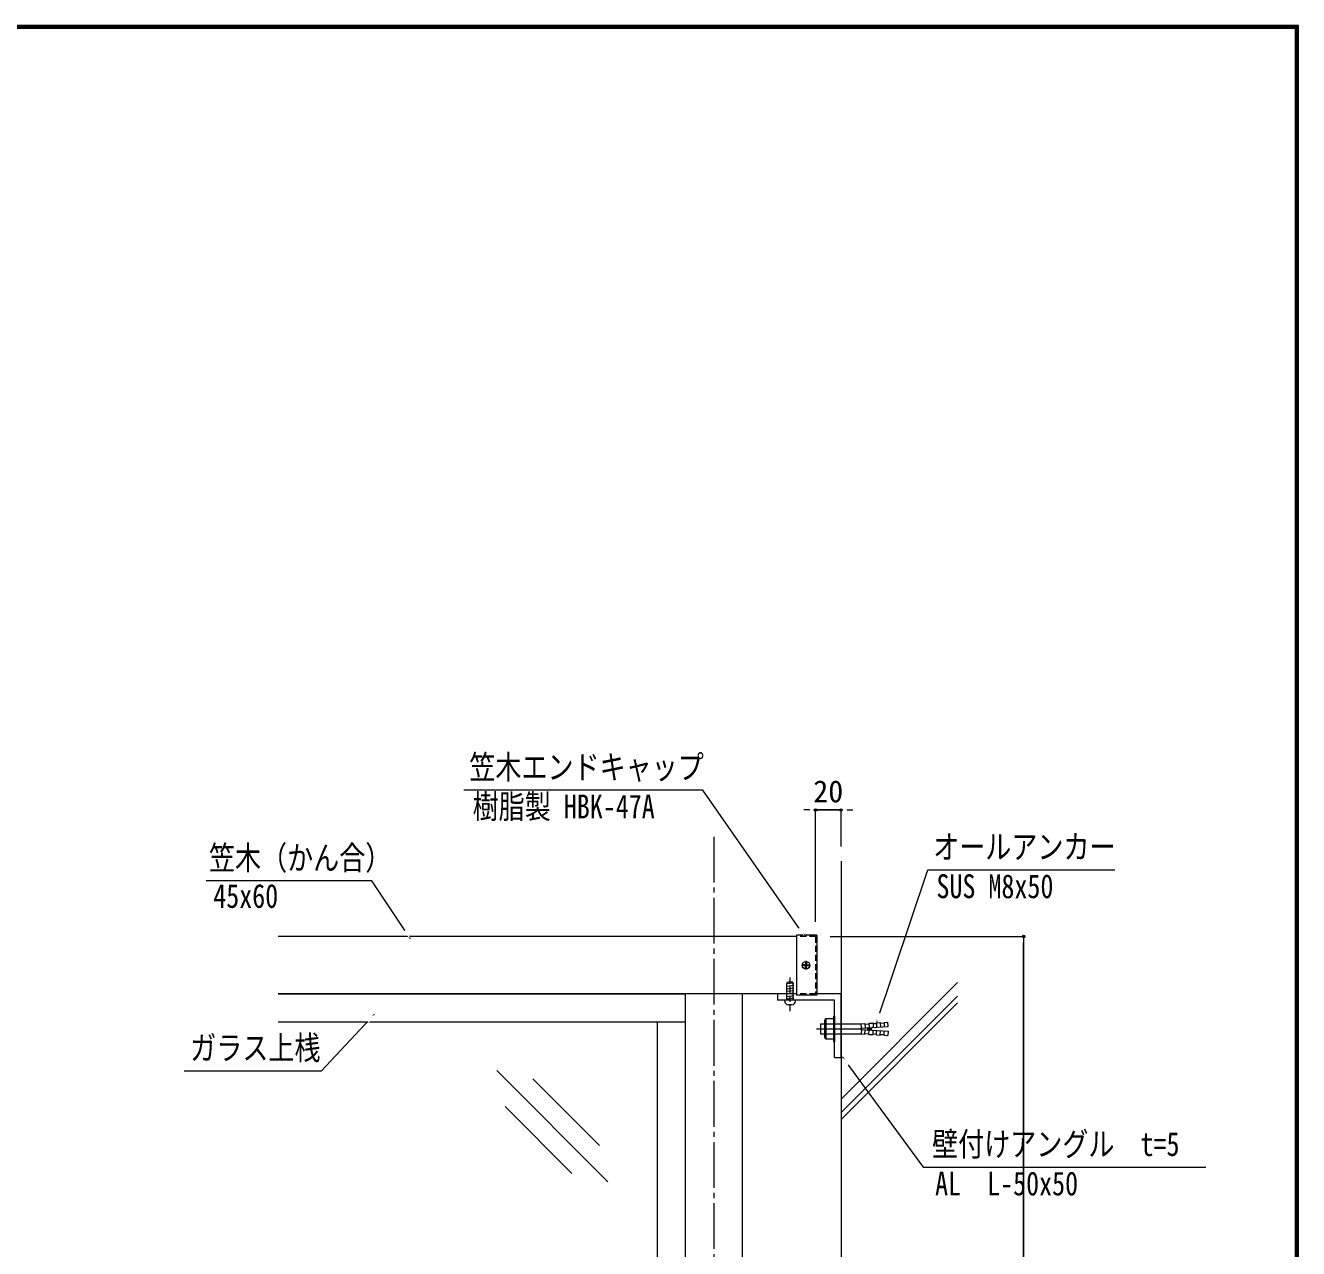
# Model space of a CAD drawing. Units: millimetres at full size; details may follow other scales. Extents: x -3501 to 3497, y -1129 to 1133.
# Drawn here: x -1299 to -299, y 172 to 1133 of the extents above; entities that cross this region are included whole.
import ezdxf
from ezdxf.enums import TextEntityAlignment as Align

# ---------------------------------------------------------------- set-up
doc = ezdxf.new("R2010")
doc.units = ezdxf.units.MM
doc.header["$LTSCALE"] = 4
doc.header["$PDMODE"] = 32
doc.header["$PDSIZE"] = 2
doc.linetypes.add('CHAIN2', pattern=[12, 9, -1, 1, -1])
doc.linetypes.add('DASHED1', pattern=[1.8, 1.2, -0.6])
for name, color, linetype, lineweight in [('0-0_0', 7, 'Continuous', 18), ('0-1_1手摺寸法', 3, 'Continuous', 18), ('0-4_2躯体線', 4, 'Continuous', 9), ('0-5_3中心線', 2, 'CHAIN2', 18), ('0-7_42ｱﾙﾐ部品', 6, 'Continuous', 18), ('0-8_51破線ｱﾙﾐ', 3, 'DASHED1', 18), ('0-9_6ﾊｯﾁﾝｸﾞ', 4, 'Continuous', 9), ('0-F_WAKU', 7, 'Continuous', 18)]:
    doc.layers.add(name, color=color, linetype=linetype, lineweight=lineweight)
doc.styles.add('ＭＳ ゴシック', font='')
doc.styles.get('ＭＳ ゴシック').set_extended_font_data('MS Gothic')

msp = doc.modelspace()

# ---------------------------------------------------------------- linework, layer by layer
at = {"layer": '0-0_0'}
for p, q in [((-693.243, 417.108), (-1100.743, 417.108)), ((-677.243, 418.108), (-693.243, 418.108)), ((-693.243, 418.108), (-693.243, 371.108)), ((-677.243, 418.108), (-677.243, 371.108)), ((-693.243, 372.108), (-1100.743, 372.108)), ((-780.743, 372.108), (-780.743, 99.581)), ((-735.743, 99.581), (-735.743, 372.108)), ((-677.243, 371.108), (-693.243, 371.108))]:
    msp.add_line(p, q, dxfattribs=at)
at = {"layer": '0-0_0', "linetype": 'DASHED1'}
for p, q in [((-678.243, 417.108), (-693.243, 417.108)), ((-678.243, 417.108), (-678.243, 372.108)), ((-678.243, 372.108), (-693.243, 372.108))]:
    msp.add_line(p, q, dxfattribs=at)
at = {"layer": '0-0_0'}
for points in [[(-686.806, 417.108), (-766.797, 532.167), (-954.696, 532.167)], [(-996.664, 415.192), (-1026.972, 460.814), (-1157.15, 460.814)], [(-630.432, 349.329), (-590.109, 469.494), (-442.938, 469.494)], [(-1024.93, 356.108), (-1066.966, 311.353), (-1174.664, 311.353)], [(-657.352, 322.518), (-593.697, 235.862), (-371.453, 235.862)]]:
    msp.add_lwpolyline(points, dxfattribs=at)
at = {"layer": '0-1_1手摺寸法'}
for p, q in [((-682.843, 516.616), (-687.443, 516.616)), ((-678.243, 428.608), (-678.243, 516.616)), ((-678.243, 516.616), (-658.243, 516.616)), ((-658.243, 516.616), (-678.243, 516.616)), ((-658.243, 487.839), (-658.243, 516.616)), ((-653.643, 516.616), (-649.043, 516.616)), ((-666.743, 417.108), (-514.689, 417.108)), ((-514.689, 417.108), (-514.689, -682.892)), ((-514.689, -678.292), (-514.689, 412.508))]:
    msp.add_line(p, q, dxfattribs=at)
for p in [(-678.243, 516.616), (-658.243, 516.616), (-514.689, 417.108)]:
    msp.add_point(p, dxfattribs=at)
at = {"layer": '0-4_2躯体線'}
for p, q in [((-658.243, 476.339), (-658.243, -791.43)), ((-658.243, 289.312), (-566.654, 380.9)), ((-658.243, 278.703), (-566.654, 370.292)), ((-658.243, 273.409), (-566.654, 364.998))]:
    msp.add_line(p, q, dxfattribs=at)
at = {"layer": '0-5_3中心線'}
for p, q in [((-758.243, 495.608), (-758.243, -792.622)), ((-677.626, 344.608), (-630.828, 344.608))]:
    msp.add_line(p, q, dxfattribs=at)
at = {"layer": '0-7_42ｱﾙﾐ部品'}
for p, q in [((-1100.743, 372.108), (-780.743, 372.108)), ((-693.243, 372.108), (-708.243, 372.108)), ((-708.243, 372.108), (-708.243, 367.108)), ((-658.243, 372.108), (-677.243, 372.108)), ((-658.243, 322.108), (-658.243, 372.108)), ((-663.243, 367.108), (-708.243, 367.108)), ((-663.243, 322.108), (-663.243, 367.108)), ((-671.228, 350.608), (-671.228, 338.608)), ((-670.228, 352.608), (-670.228, 336.608)), ((-670.228, 352.608), (-664.228, 352.608)), ((-664.228, 354.608), (-664.228, 334.608)), ((-664.228, 354.608), (-663.243, 354.608)), ((-663.243, 354.608), (-663.243, 334.608)), ((-1100.743, 350.108), (-780.743, 350.108)), ((-802.743, 350.108), (-802.743, 99.581)), ((-674.425, 348.608), (-671.228, 348.608)), ((-674.425, 348.608), (-674.425, 340.608)), ((-674.425, 340.608), (-671.228, 340.608)), ((-670.228, 348.608), (-664.228, 348.608)), ((-670.228, 340.608), (-664.228, 340.608)), ((-663.243, 348.588), (-642.412, 348.638)), ((-663.243, 340.608), (-642.18, 340.608)), ((-642.682, 345.108), (-621.228, 346.354)), ((-642.682, 344.108), (-642.682, 345.108)), ((-642.682, 344.108), (-621.228, 342.861)), ((-642.412, 348.638), (-639.417, 348.81)), ((-642.21, 345.144), (-642.412, 348.638)), ((-642.21, 344.072), (-642.412, 340.577)), ((-642.412, 340.577), (-639.417, 340.404)), ((-639.417, 348.81), (-639.216, 345.33)), ((-639.417, 340.404), (-639.216, 343.885)), ((-639.388, 348.311), (-636.393, 348.484)), ((-639.388, 340.904), (-636.393, 340.731)), ((-639.054, 348.33), (-636.393, 348.484)), ((-639.054, 340.884), (-636.393, 340.731)), ((-636.422, 348.983), (-633.427, 349.156)), ((-636.422, 348.983), (-636.221, 345.503)), ((-636.422, 340.232), (-636.221, 343.712)), ((-636.088, 349.002), (-633.093, 349.175)), ((-633.093, 349.175), (-632.892, 345.693)), ((-633.093, 340.04), (-632.892, 343.522)), ((-633.064, 348.676), (-630.403, 348.83)), ((-633.064, 348.676), (-630.487, 348.825)), ((-633.064, 340.539), (-630.403, 340.385)), ((-633.064, 340.539), (-630.487, 340.39)), ((-630.432, 349.329), (-627.437, 349.502)), ((-630.432, 349.329), (-630.231, 345.848)), ((-630.432, 339.886), (-630.231, 343.366)), ((-627.437, 349.502), (-627.236, 346.021)), ((-627.437, 339.714), (-627.236, 343.194)), ((-627.408, 349.002), (-624.413, 349.175)), ((-624.442, 349.674), (-621.43, 349.848)), ((-624.442, 349.674), (-624.241, 346.194)), ((-624.442, 339.541), (-624.241, 343.021)), ((-621.23, 346.396), (-621.43, 349.848)), ((-621.23, 342.82), (-621.43, 339.367)), ((-670.228, 336.608), (-664.228, 336.608)), ((-664.228, 334.608), (-663.243, 334.608)), ((-636.422, 340.232), (-633.427, 340.059)), ((-636.088, 340.212), (-633.093, 340.04)), ((-630.432, 339.886), (-627.437, 339.714)), ((-627.408, 340.212), (-624.413, 340.04)), ((-624.442, 339.541), (-621.43, 339.367)), ((-663.243, 322.108), (-658.243, 322.108))]:
    msp.add_line(p, q, dxfattribs=at)
for centre, radius, start, end in [((-668.728, 350.608), 2.5, 126.87, 233.13), ((-662.728, 344.608), 8.5, 151.928, 208.072), ((-668.728, 338.608), 2.5, 126.87, 233.13)]:
    msp.add_arc(centre, radius, start, end, dxfattribs=at)
at = {"layer": '0-8_51破線ｱﾙﾐ'}
msp.add_line((-698.243, 358.546), (-698.243, 385.909), dxfattribs=at)
at = {"layer": '0-9_6ﾊｯﾁﾝｸﾞ'}
for p, q in [((-682.443, 394.608), (-689.043, 394.608)), ((-686.618, 394.982), (-688.147, 394.982)), ((-688.147, 394.232), (-688.147, 394.982)), ((-686.618, 394.232), (-688.147, 394.232)), ((-686.118, 397.012), (-686.118, 395.482)), ((-686.118, 397.012), (-685.368, 397.012)), ((-686.118, 392.204), (-686.118, 393.732)), ((-686.118, 392.204), (-685.368, 392.204)), ((-685.743, 391.308), (-685.743, 397.908)), ((-685.368, 397.012), (-685.368, 395.482)), ((-685.368, 392.204), (-685.368, 393.732)), ((-684.868, 394.982), (-683.339, 394.982)), ((-684.868, 394.232), (-683.339, 394.232)), ((-683.339, 394.232), (-683.339, 394.982)), ((-695.386, 380.576), (-701.1, 379.906)), ((-695.386, 380.576), (-701.1, 379.906)), ((-700.743, 379.964), (-700.151, 381.393)), ((-696.334, 381.393), (-700.151, 381.393)), ((-695.743, 379.964), (-696.334, 381.393)), ((-695.386, 378.562), (-701.1, 377.892)), ((-695.386, 378.562), (-701.1, 377.892)), ((-695.386, 376.549), (-701.1, 375.878)), ((-695.386, 376.549), (-701.1, 375.878)), ((-695.386, 374.535), (-701.1, 373.865)), ((-695.386, 374.535), (-701.1, 373.865)), ((-695.386, 372.521), (-701.1, 371.851)), ((-695.386, 372.521), (-701.1, 371.851)), ((-695.386, 370.508), (-701.1, 369.837)), ((-695.386, 370.508), (-701.1, 369.837)), ((-700.743, 367.108), (-700.743, 379.964)), ((-695.743, 367.108), (-695.743, 379.964)), ((-702.528, 366.393), (-702.528, 366.822)), ((-694.243, 367.108), (-702.243, 367.108)), ((-695.386, 368.626), (-701.1, 367.956)), ((-695.386, 368.626), (-701.1, 367.956)), ((-696.814, 363.536), (-699.671, 363.536)), ((-693.957, 366.393), (-693.957, 366.822)), ((-928.861, 311.92), (-841.4, 224.459)), ((-900.43, 305.366), (-847.953, 252.89)), ((-922.307, 283.489), (-869.83, 231.012))]:
    msp.add_line(p, q, dxfattribs=at)
msp.add_circle((-685.743, 394.608), 3, dxfattribs=at)
for centre, radius, start, end in [((-686.618, 395.482), 0.5, 270, 0), ((-686.618, 393.732), 0.5, 0, 90), ((-684.868, 395.482), 0.5, 180, 270), ((-684.868, 393.732), 0.5, 90, 180), ((-702.243, 366.822), 0.286, 90, 180), ((-699.671, 366.393), 2.857, 180, 270), ((-696.814, 366.393), 2.857, 270, 0), ((-694.243, 366.822), 0.286, 0, 90)]:
    msp.add_arc(centre, radius, start, end, dxfattribs=at)
at = {"layer": '0-F_WAKU'}
for p, q in [((-298.604, 1133.2), (-3501.004, 1133.2)), ((-299.204, 1132.6), (-3500.404, 1132.6)), ((-299.804, 1132), (-3499.804, 1132)), ((-300.404, 1131.4), (-3499.204, 1131.4)), ((-301.004, 1130.8), (-3498.604, 1130.8)), ((-301.004, -1126.8), (-301.004, 1130.8)), ((-300.404, -1127.4), (-300.404, 1131.4)), ((-299.804, -1128), (-299.804, 1132)), ((-299.204, -1128.6), (-299.204, 1132.6)), ((-298.604, -1129.2), (-298.604, 1133.2))]:
    msp.add_line(p, q, dxfattribs=at)

# ---------------------------------------------------------------- texts
at = {"layer": '0-0_0', "style": 'ＭＳ ゴシック', "width": 0.8}
for s, p in [('笠木エンドキャップ', (-950.412, 535.31)), ('樹脂製 HBK-47A', (-947.809, 504.326)), ('笠木（かん合）', (-1155.077, 463.957)), ('オールアンカー', (-585.826, 472.637)), ('SUS M8x50', (-583.222, 441.652)), ('45x60', (-1151.705, 434.025)), ('ガラス上桟', (-1169.796, 314.625)), ('壁付けアングル\u3000t=5', (-586.674, 239.005)), ('AL\u3000L-50x50', (-584.298, 208.021))]:
    msp.add_text(s, height=18.77, dxfattribs=at).set_placement(p, align=Align.BOTTOM_LEFT)
at = {"layer": '0-1_1手摺寸法', "style": 'ＭＳ ゴシック'}
msp.add_text('20', height=17.27, dxfattribs=at).set_placement((-680.019, 517.435), align=Align.BOTTOM_LEFT)

# ---------------------------------------------------------------- next in the draw order: wipeouts: each hides what was drawn before it
for points in [[(-1002.181, 420.986), (-999.866, 422.524), (-996.664, 415.192), (-996.664, 415.192)], [(-692.444, 422.783), (-690.162, 424.369), (-686.806, 417.108), (-686.806, 417.108)], [(-1029.311, 349.414), (-1031.336, 351.316), (-1024.93, 356.108), (-1024.93, 356.108)], [(-629.242, 357.24), (-626.608, 356.356), (-630.432, 349.329), (-630.432, 349.329)], [(-651.568, 316.99), (-653.807, 315.346), (-657.352, 322.518), (-657.352, 322.518)]]:
    msp.add_wipeout(points)

doc.saveas('drawing.dxf')
